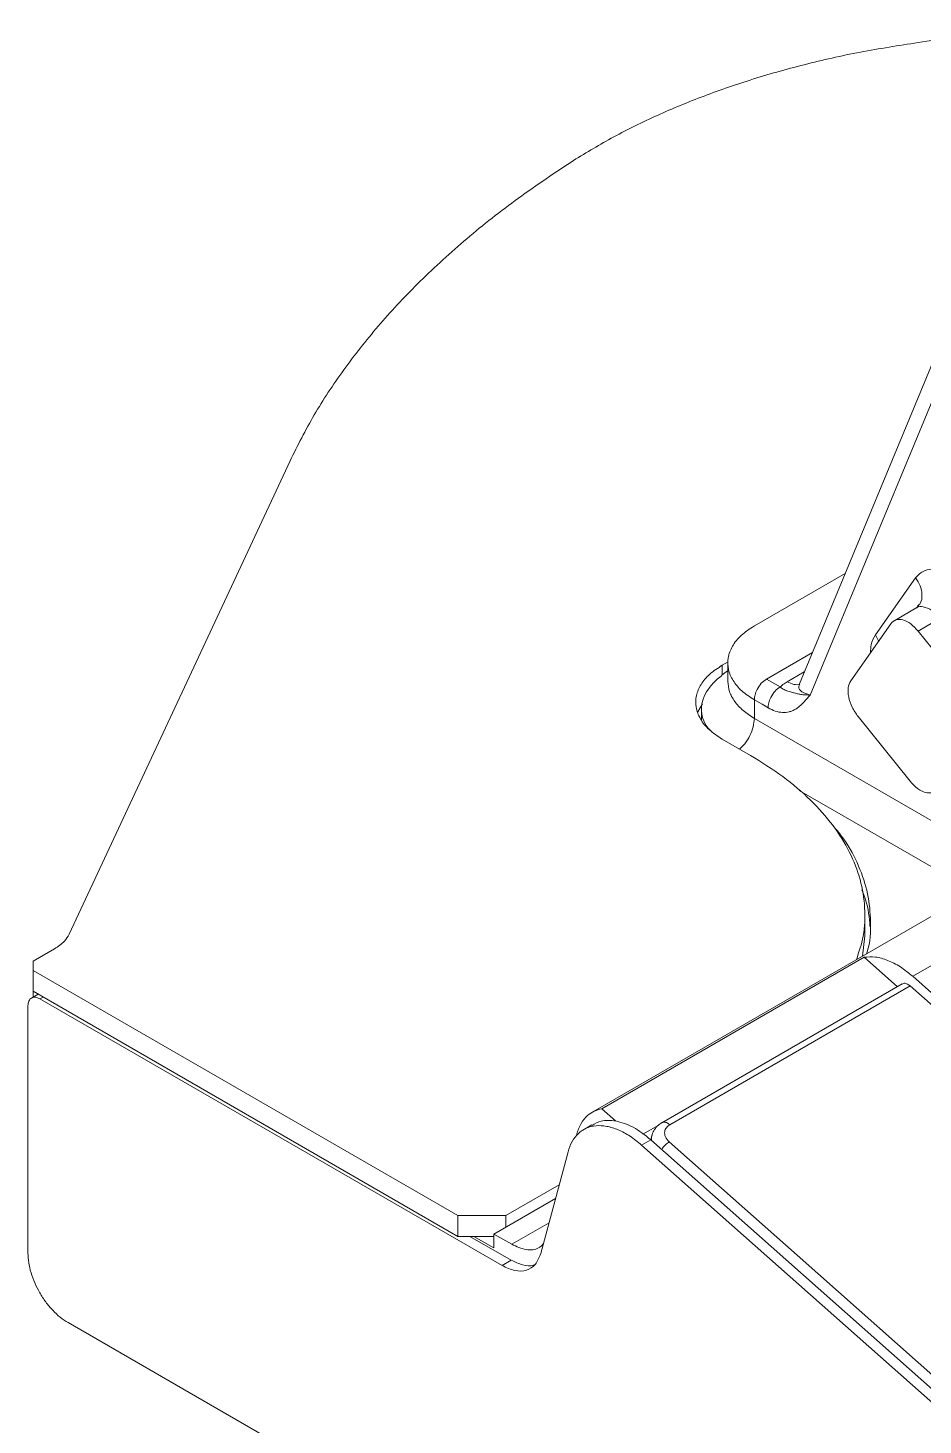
# Model space of a CAD drawing. Header units: millimetres. Extents: x 169 to 14583, y -399 to 10804.
# Drawn here: x 3287.5 to 3445.5, y 8533 to 8779.7 of the extents above; entities that cross this region are included whole.
import ezdxf

# ---------------------------------------------------------------- set-up
doc = ezdxf.new("R2010")
doc.units = ezdxf.units.MM
doc.header["$LTSCALE"] = 35

msp = doc.modelspace()

# ---------------------------------------------------------------- linework, layer by layer
at = {"color": 7, "linetype": 'Continuous', "lineweight": 18}
for p, q in [((3453.314, 8735.408), (3423.665, 8663.866)), ((3425.568, 8661.891), (3454.301, 8731.223)), ((3294.794, 8619.67), (3333.778, 8703.239)), ((3415.722, 8674.105), (3431.741, 8683.353)), ((3444.16, 8682.582), (3437.089, 8672.521)), ((3444.385, 8677.323), (3440.496, 8675.078)), ((3444.398, 8677.303), (3444.279, 8677.207)), ((3444.544, 8677.601), (3444.698, 8677.757)), ((3439.797, 8674.486), (3432.726, 8664.426)), ((3448.516, 8675.438), (3444.627, 8673.193)), ((3437.089, 8672.521), (3437.661, 8671.447)), ((3453.813, 8661.766), (3444.627, 8673.193)), ((3425.96, 8669.402), (3417.843, 8664.717)), ((3411.125, 8667.776), (3410.065, 8667.165)), ((3410.065, 8667.165), (3410.065, 8665.408)), ((3411.036, 8667.574), (3411.036, 8664.308)), ((3411.036, 8666.175), (3410.772, 8665.997)), ((3417.843, 8664.717), (3420.263, 8663.32)), ((3424.534, 8665.963), (3421.524, 8664.225)), ((3423.653, 8663.836), (3423.68, 8663.816)), ((3406.542, 8660.367), (3405.767, 8658.903)), ((3406.379, 8659.416), (3406.379, 8657.486)), ((3415.722, 8661.043), (3415.722, 8657.776)), ((3415.722, 8657.776), (3461.634, 8631.272)), ((3434.02, 8658.101), (3443.206, 8646.675)), ((3410.065, 8654.102), (3415.015, 8651.245)), ((3423.613, 8645.056), (3454.562, 8627.19)), ((3478.165, 8640.815), (3386.948, 8588.157)), ((3488.569, 8638.167), (3443.668, 8612.246)), ((3435.224, 8619.404), (3435.224, 8623.079)), ((3435.224, 8619.404), (3434.813, 8615.789)), ((3288.443, 8614.915), (3292.209, 8617.089)), ((3288.443, 8613.282), (3288.443, 8614.915)), ((3388.801, 8588.864), (3435.117, 8615.601)), ((3435.117, 8615.601), (3440.979, 8610.404)), ((3363.396, 8570.012), (3288.443, 8613.282)), ((3288.443, 8613.282), (3288.443, 8609.607)), ((3441.823, 8610.891), (3399.397, 8586.399)), ((3443.21, 8610.538), (3400.784, 8586.046)), ((3498.534, 8561.482), (3443.21, 8610.538)), ((3498.992, 8563.19), (3443.668, 8612.246)), ((3289.332, 8609.094), (3288.145, 8608.409)), ((3288.443, 8609.607), (3288.443, 8608.581)), ((3363.396, 8566.338), (3288.443, 8609.607)), ((3290.21, 8608.587), (3289.645, 8608.26)), ((3371.193, 8561.183), (3289.645, 8608.26)), ((3287.523, 8607.035), (3287.523, 8563.35)), ((3388.801, 8588.864), (3391.231, 8586.709)), ((3387.054, 8586.024), (3385.427, 8585.085)), ((3398.757, 8585.932), (3396.052, 8584.37)), ((3397.458, 8583.376), (3395.832, 8582.437)), ((3397.638, 8584.158), (3397.433, 8583.393)), ((3451.416, 8535.531), (3397.458, 8583.376)), ((3382.841, 8581.275), (3378.023, 8563.292)), ((3449.79, 8534.592), (3395.832, 8582.437)), ((3381.277, 8575.436), (3371.881, 8570.012)), ((3369.76, 8566.746), (3380.63, 8573.021)), ((3371.881, 8570.012), (3363.396, 8570.012)), ((3363.396, 8570.012), (3363.396, 8566.338)), ((3371.881, 8570.012), (3371.881, 8567.971)), ((3372.896, 8564.936), (3379.482, 8568.738)), ((3366.224, 8566.338), (3363.396, 8566.338)), ((3372.819, 8562.122), (3365.517, 8566.338)), ((3366.224, 8566.338), (3369.76, 8564.297)), ((3369.76, 8566.338), (3366.224, 8566.338)), ((3369.76, 8564.297), (3369.76, 8566.746)), ((3369.76, 8566.746), (3372.896, 8564.936)), ((3372.819, 8562.122), (3371.193, 8561.183)), ((3294.594, 8551.103), (3405.108, 8487.304))]:
    msp.add_line(p, q, dxfattribs=at)
at = {"color": 7, "linetype": 'Continuous', "lineweight": 18, "flags": 128}
for points in [[(3415.722, 8661.043), (3417.077, 8660.26), (3418.141, 8659.646)], [(3451.938, 8537.582), (3423.251, 8563.018), (3400.712, 8583.004)]]:
    msp.add_lwpolyline(points, dxfattribs=at)
at = {"color": 7, "linetype": 'Continuous', "lineweight": 18}
for points, knots in [([(3444.63, 8777.073), (3446.711, 8777.408), (3450.575, 8778.029), (3454.089, 8779.142), (3455.71, 8779.656)], [0, 0, 0, 0, 0.538673, 1, 1, 1, 1]), ([(3383.372, 8755.989), (3385.691, 8757.409), (3390.328, 8760.249), (3398.041, 8764.061), (3406.242, 8767.507), (3415.065, 8770.586), (3424.463, 8773.246), (3434.367, 8775.487), (3441.209, 8776.544), (3444.63, 8777.073)], [0, 0, 0, 0, 0.1400018, 0.2800036, 0.4200054, 0.5600071, 0.7066714, 0.8533357, 1, 1, 1, 1]), ([(3333.778, 8703.239), (3335.14, 8705.954), (3337.866, 8711.385), (3343.115, 8719.314), (3349.189, 8727.038), (3356.25, 8734.634), (3364.312, 8742.046), (3373.32, 8749.26), (3380.021, 8753.746), (3383.372, 8755.989)], [0, 0, 0, 0, 0.1400011, 0.2800022, 0.4200032, 0.5600043, 0.7066695, 0.8533348, 1, 1, 1, 1]), ([(3453.819, 8679.994), (3453.191, 8680.694), (3451.934, 8682.094), (3449.829, 8683.482), (3447.671, 8684.206), (3445.601, 8684.041), (3444.64, 8683.068), (3444.16, 8682.582)], [0, 0, 0, 0, 0.1867533, 0.3735952, 0.5603225, 0.7801874, 1, 1, 1, 1]), ([(3444.698, 8677.757), (3444.768, 8677.824), (3445.26, 8678.289), (3445.383, 8679.556), (3445.102, 8681.188), (3444.474, 8682.117), (3444.16, 8682.582)], [0, 0, 0, 0, 0.0609201, 0.425428, 0.712714, 1, 1, 1, 1]), ([(3444.715, 8677.665), (3444.683, 8677.621), (3444.587, 8677.491), (3444.377, 8677.35), (3444.239, 8677.257)], [0, 0, 0, 0, 0.3450891, 1, 1, 1, 1]), ([(3448.516, 8675.438), (3448.032, 8675.953), (3447.063, 8676.982), (3445.609, 8677.514), (3444.699, 8677.556), (3444.42, 8677.322), (3444.398, 8677.303)], [0, 0, 0, 0, 0.3499588, 0.6999176, 0.9757369, 1, 1, 1, 1]), ([(3415.722, 8661.043), (3414.945, 8661.552), (3413.392, 8662.57), (3411.866, 8664.424), (3411.032, 8666.406), (3410.975, 8668.484), (3411.744, 8670.542), (3413.29, 8672.5), (3414.911, 8673.57), (3415.722, 8674.105)], [0, 0, 0, 0, 0.1400121, 0.2800242, 0.4200363, 0.5600485, 0.706699, 0.8533495, 1, 1, 1, 1]), ([(3444.627, 8673.193), (3444.199, 8673.652), (3443.343, 8674.571), (3441.923, 8675.257), (3440.633, 8675.298), (3440.076, 8674.757), (3439.797, 8674.486)], [0, 0, 0, 0, 0.249988, 0.4999878, 0.7498732, 1, 1, 1, 1]), ([(3437.089, 8672.521), (3436.777, 8671.978), (3436.282, 8671.12), (3436.246, 8669.873), (3436.233, 8669.415)], [0, 0, 0, 0, 0.6323981, 1, 1, 1, 1]), ([(3410.065, 8667.165), (3409.288, 8666.655), (3407.736, 8665.637), (3406.209, 8663.784), (3405.375, 8661.802), (3405.318, 8659.724), (3406.087, 8657.665), (3407.633, 8655.707), (3409.254, 8654.637), (3410.065, 8654.102)], [0, 0, 0, 0, 0.1400121, 0.2800242, 0.4200363, 0.5600485, 0.706699, 0.8533495, 1, 1, 1, 1]), ([(3410.772, 8665.997), (3410.144, 8665.503), (3408.868, 8664.5), (3407.484, 8662.89), (3406.596, 8661.199), (3406.277, 8659.464), (3406.586, 8657.757), (3407.164, 8656.452), (3407.804, 8655.795), (3407.96, 8655.635)], [0, 0, 0, 0, 0.1523613, 0.3092046, 0.4702276, 0.6292701, 0.7884679, 0.9483211, 1, 1, 1, 1]), ([(3415.722, 8657.776), (3415.023, 8658.228), (3413.625, 8659.132), (3412.171, 8660.753), (3411.214, 8662.491), (3411.096, 8663.698), (3411.037, 8664.3)], [0, 0, 0, 0, 0.2502535, 0.500507, 0.7507605, 1, 1, 1, 1]), ([(3417.843, 8664.717), (3417.532, 8664.491), (3416.909, 8664.039), (3416.212, 8662.981), (3415.796, 8661.933), (3415.747, 8661.339), (3415.722, 8661.043)], [0, 0, 0, 0, 0.279619, 0.5592379, 0.779619, 1, 1, 1, 1]), ([(3421.524, 8664.225), (3421.266, 8664.067), (3420.805, 8663.784), (3420.429, 8663.462), (3420.263, 8663.32)], [0, 0, 0, 0, 0.5585203, 1, 1, 1, 1]), ([(3421.524, 8664.225), (3421.916, 8664.049), (3422.7, 8663.696), (3423.472, 8663.678), (3423.759, 8663.862), (3423.774, 8663.872)], [0, 0, 0, 0, 0.48652776, 0.97305553, 1, 1, 1, 1]), ([(3432.726, 8664.426), (3432.542, 8664.038), (3432.174, 8663.262), (3432.291, 8661.554), (3432.9, 8659.713), (3433.647, 8658.639), (3434.02, 8658.101)], [0, 0, 0, 0, 0.249988, 0.4999878, 0.7498732, 1, 1, 1, 1]), ([(3420.263, 8663.32), (3419.962, 8663.103), (3419.336, 8662.652), (3418.625, 8661.579), (3418.211, 8660.516), (3418.164, 8659.928), (3418.141, 8659.646)], [0, 0, 0, 0, 0.2702614, 0.5624295, 0.7897365, 1, 1, 1, 1]), ([(3418.141, 8659.646), (3418.572, 8659.429), (3419.446, 8658.988), (3420.712, 8658.766), (3421.696, 8658.857), (3422.453, 8659.111), (3423.072, 8659.431), (3423.774, 8659.95), (3424.623, 8660.782), (3425.219, 8661.481), (3425.568, 8661.891)], [0, 0, 0, 0, 0.1319449, 0.2676326, 0.4066822, 0.4791472, 0.563175, 0.6680454, 0.8053361, 1, 1, 1, 1]), ([(3420.263, 8663.32), (3420.516, 8663.149), (3421.005, 8662.821), (3421.827, 8662.484), (3422.372, 8662.376), (3422.805, 8662.255), (3423.195, 8662.156), (3423.729, 8662.03), (3424.495, 8661.909), (3425.18, 8661.897), (3425.568, 8661.891)], [0, 0, 0, 0, 0.1032289, 0.1987095, 0.3894989, 0.4735578, 0.5855318, 0.7182451, 0.840286, 1, 1, 1, 1]), ([(3425.568, 8661.891), (3425.039, 8662.065), (3424, 8662.408), (3423.396, 8663.145), (3423.653, 8663.673), (3423.734, 8663.838)], [0, 0, 0, 0, 0.41644949, 0.81757757, 1, 1, 1, 1]), ([(3413.096, 8652.352), (3413.413, 8652.651), (3414.116, 8653.314), (3414.972, 8654.719), (3415.602, 8656.307), (3415.682, 8657.287), (3415.722, 8657.776)], [0, 0, 0, 0, 0.2144737, 0.4763158, 0.7381579, 1, 1, 1, 1]), ([(3415.015, 8651.245), (3416.984, 8650.022), (3420.923, 8647.577), (3425.763, 8643.403), (3429.719, 8638.941), (3432.657, 8634.221), (3434.561, 8629.326), (3435.349, 8624.335), (3435.192, 8619.572), (3434.188, 8616.547), (3433.728, 8615.162)], [0, 0, 0, 0, 0.1274793, 0.2549587, 0.382438, 0.5099174, 0.6373967, 0.7648761, 0.8923554, 1, 1, 1, 1]), ([(3443.206, 8646.675), (3443.634, 8646.215), (3444.49, 8645.296), (3445.911, 8644.611), (3447.2, 8644.569), (3447.757, 8645.11), (3448.036, 8645.381)], [0, 0, 0, 0, 0.249988, 0.4999878, 0.7498732, 1, 1, 1, 1]), ([(3435.489, 8616.179), (3435.534, 8616.307), (3436.188, 8618.16), (3436.335, 8621.739), (3435.901, 8626.817), (3434.252, 8631.718), (3432.158, 8635.777), (3430.232, 8638.08), (3429.557, 8638.886)], [0, 0, 0, 0, 0.0167495, 0.243465, 0.4572422, 0.6710195, 0.8847967, 1, 1, 1, 1]), ([(3434.668, 8627.519), (3434.918, 8626.923), (3435.81, 8624.796), (3435.997, 8622.604), (3436.132, 8621.026)], [0, 0, 0, 0, 0.2802335, 1, 1, 1, 1]), ([(3292.209, 8617.089), (3292.851, 8617.519), (3293.997, 8618.288), (3294.551, 8619.248), (3294.794, 8619.67)], [0, 0, 0, 0, 0.5596634, 1, 1, 1, 1]), ([(3443.668, 8612.246), (3442.943, 8612.835), (3441.484, 8614.021), (3439.239, 8615.123), (3437.054, 8615.76), (3435.759, 8615.654), (3435.117, 8615.601)], [0, 0, 0, 0, 0.2481719, 0.4998146, 0.7516103, 1, 1, 1, 1]), ([(3443.21, 8610.538), (3443.005, 8610.687), (3442.594, 8610.986), (3442.095, 8611.047), (3441.897, 8610.908), (3441.838, 8610.866)], [0, 0, 0, 0, 0.4113074, 0.8226149, 1, 1, 1, 1]), ([(3289.645, 8608.26), (3289.367, 8608.382), (3288.812, 8608.627), (3288.109, 8608.471), (3287.621, 8607.94), (3287.556, 8607.337), (3287.523, 8607.035)], [0, 0, 0, 0, 0.2499813, 0.4999813, 0.7498045, 1, 1, 1, 1]), ([(3384.362, 8584.347), (3384.59, 8585.008), (3385.046, 8586.332), (3386.161, 8587.645), (3387.418, 8588.51), (3388.34, 8588.746), (3388.801, 8588.864)], [0, 0, 0, 0, 0.2799179, 0.5598359, 0.7799179, 1, 1, 1, 1]), ([(3395.832, 8582.437), (3395.154, 8582.991), (3393.793, 8584.104), (3391.693, 8585.198), (3389.652, 8585.846), (3387.75, 8585.946), (3386.05, 8585.525), (3384.631, 8584.567), (3383.493, 8583.183), (3383.058, 8581.909), (3382.841, 8581.275)], [0, 0, 0, 0, 0.1243718, 0.2499961, 0.3756026, 0.4999958, 0.624365, 0.7499603, 0.8755723, 1, 1, 1, 1]), ([(3391.231, 8586.709), (3390.331, 8586.796), (3388.772, 8586.948), (3387.601, 8586.231), (3387.106, 8585.928)], [0, 0, 0, 0, 0.577407, 1, 1, 1, 1]), ([(3391.231, 8586.709), (3392.261, 8586.427), (3394.32, 8585.862), (3396.412, 8584.204), (3397.458, 8583.376)], [0, 0, 0, 0, 0.5001274, 1, 1, 1, 1]), ([(3399.418, 8586.412), (3399.199, 8586.27), (3398.69, 8585.94), (3398.089, 8585.222), (3397.707, 8584.56), (3397.656, 8584.161), (3397.647, 8584.094)], [0, 0, 0, 0, 0.2572425, 0.5975859, 0.9318219, 1, 1, 1, 1]), ([(3400.784, 8586.046), (3400.601, 8586.182), (3400.234, 8586.454), (3399.74, 8586.558), (3399.521, 8586.432), (3399.433, 8586.381)], [0, 0, 0, 0, 0.374744, 0.749488, 1, 1, 1, 1]), ([(3400.712, 8583.004), (3400.452, 8583.294), (3399.934, 8583.874), (3399.823, 8584.799), (3400.126, 8585.557), (3400.565, 8585.883), (3400.784, 8586.046)], [0, 0, 0, 0, 0.2796532, 0.5592116, 0.779632, 1, 1, 1, 1]), ([(3397.716, 8584.091), (3397.63, 8583.919), (3397.493, 8583.644), (3397.596, 8583.335), (3397.634, 8583.22)], [0, 0, 0, 0, 0.6268992, 1, 1, 1, 1]), ([(3400.712, 8583.004), (3400.5, 8582.859), (3400.076, 8582.568), (3399.588, 8582.047), (3399.405, 8581.75), (3399.365, 8581.685)], [0, 0, 0, 0, 0.4384896, 0.8769792, 1, 1, 1, 1]), ([(3287.523, 8563.35), (3287.549, 8562.803), (3287.602, 8561.704), (3288.03, 8559.917), (3288.678, 8558.116), (3289.563, 8556.363), (3290.638, 8554.72), (3291.873, 8553.258), (3293.208, 8551.994), (3294.134, 8551.399), (3294.594, 8551.103)], [0, 0, 0, 0, 0.1243499, 0.2499924, 0.3755905, 0.4999935, 0.6243346, 0.7499416, 0.8755533, 1, 1, 1, 1]), ([(3378.023, 8563.292), (3377.751, 8562.611), (3377.207, 8561.249), (3375.568, 8560.24), (3373.508, 8560.106), (3371.965, 8560.824), (3371.193, 8561.183)], [0, 0, 0, 0, 0.2499929, 0.4999953, 0.7499307, 1, 1, 1, 1]), ([(3372.896, 8564.936), (3373.755, 8564.551), (3375.473, 8563.781), (3377.42, 8563.992), (3378.21, 8564.738), (3378.478, 8564.992)], [0, 0, 0, 0, 0.3974225, 0.7948451, 1, 1, 1, 1]), ([(3377.072, 8561.424), (3376.941, 8561.348), (3376.334, 8560.991), (3374.833, 8561.186), (3373.491, 8561.81), (3372.819, 8562.122)], [0, 0, 0, 0, 0.1199016, 0.5599508, 1, 1, 1, 1])]:
    msp.add_open_spline(points, degree=3, knots=knots, dxfattribs=at)

doc.saveas('drawing.dxf')
